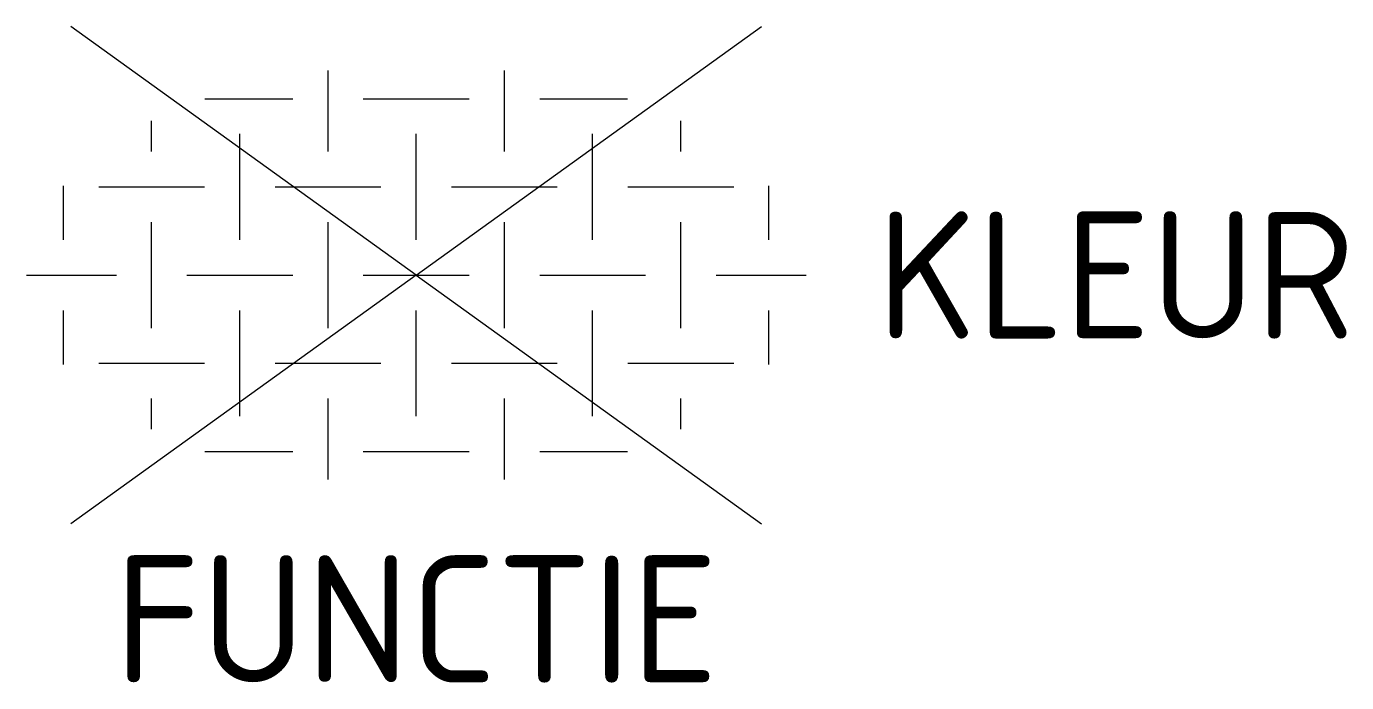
# Model space of a CAD drawing. Extents: x -5.5 to 13.2, y -5.8 to 3.5.
import ezdxf
from ezdxf.enums import TextEntityAlignment as Align

# ---------------------------------------------------------------- set-up
doc = ezdxf.new("R2010")
doc.units = 0
doc.styles.add('NLCS-ISO', font='NLCS-ISO.ttf')

msp = doc.modelspace()

# ---------------------------------------------------------------- linework, layer by layer
for p, q in [((0, 0), (-4.895, 3.524)), ((0, 0), (4.895, 3.524)), ((-1.25, 2.5), (-1.25, 2.898)), ((1.25, 2.5), (1.25, 2.898)), ((-2.995, 2.5), (-2.5, 2.5)), ((-2.5, 2.5), (-1.75, 2.5)), ((-1.25, 1.75), (-1.25, 2.5)), ((-0.75, 2.5), (0, 2.5)), ((0, 2.5), (0.75, 2.5)), ((1.25, 1.75), (1.25, 2.5)), ((1.75, 2.5), (2.5, 2.5)), ((2.5, 2.5), (2.995, 2.5)), ((-3.75, 1.75), (-3.75, 2.185)), ((3.75, 1.75), (3.75, 2.185)), ((-2.5, 0.5), (-2.5, 2)), ((0, 0.5), (0, 2)), ((2.5, 0.5), (2.5, 2)), ((-5, 0.5), (-5, 1.266)), ((-4.5, 1.25), (-3, 1.25)), ((-2, 1.25), (-0.5, 1.25)), ((0.5, 1.25), (2, 1.25)), ((3, 1.25), (4.5, 1.25)), ((5, 0.5), (5, 1.266)), ((-3.75, 0), (-3.75, 0.75)), ((-1.25, 0), (-1.25, 0.75)), ((1.25, 0), (1.25, 0.75)), ((3.75, 0), (3.75, 0.75)), ((-5.525, 0), (-5, 0)), ((-5, 0), (-4.25, 0)), ((0, 0), (-4.895, -3.524)), ((-3.75, -0.75), (-3.75, 0)), ((-3.25, 0), (-2.5, 0)), ((-2.5, 0), (-1.75, 0)), ((-1.25, -0.75), (-1.25, 0)), ((-0.75, 0), (0, 0)), ((0, 0), (0.75, 0)), ((0, 0), (4.895, -3.524)), ((1.25, -0.75), (1.25, 0)), ((1.75, 0), (2.5, 0)), ((2.5, 0), (3.25, 0)), ((3.75, -0.75), (3.75, 0)), ((4.25, 0), (5, 0)), ((5, 0), (5.525, 0)), ((-5, -1.266), (-5, -0.5)), ((-2.5, -2), (-2.5, -0.5)), ((0, -2), (0, -0.5)), ((2.5, -2), (2.5, -0.5)), ((5, -1.266), (5, -0.5)), ((-4.5, -1.25), (-3, -1.25)), ((-2, -1.25), (-0.5, -1.25)), ((0.5, -1.25), (2, -1.25)), ((3, -1.25), (4.5, -1.25)), ((-3.75, -2.185), (-3.75, -1.75)), ((-1.25, -2.5), (-1.25, -1.75)), ((1.25, -2.5), (1.25, -1.75)), ((3.75, -2.185), (3.75, -1.75)), ((-2.995, -2.5), (-2.5, -2.5)), ((-2.5, -2.5), (-1.75, -2.5)), ((-1.25, -2.898), (-1.25, -2.5)), ((-0.75, -2.5), (0, -2.5)), ((0, -2.5), (0.75, -2.5)), ((1.25, -2.898), (1.25, -2.5)), ((1.75, -2.5), (2.5, -2.5)), ((2.5, -2.5), (2.995, -2.5))]:
    msp.add_line(p, q)

# ---------------------------------------------------------------- texts
at = {"style": 'NLCS-ISO'}
msp.add_attdef('KLEUR', text='', height=1.8, dxfattribs=at).set_placement((6.525, 0), align=Align.MIDDLE_LEFT)
at = {"style": 'NLCS-ISO', "flags": 1}
msp.add_attdef('FUNCTIE', text='', height=1.8, dxfattribs=at).set_placement((0, -3.975), align=Align.TOP_CENTER)

doc.saveas('drawing.dxf')
